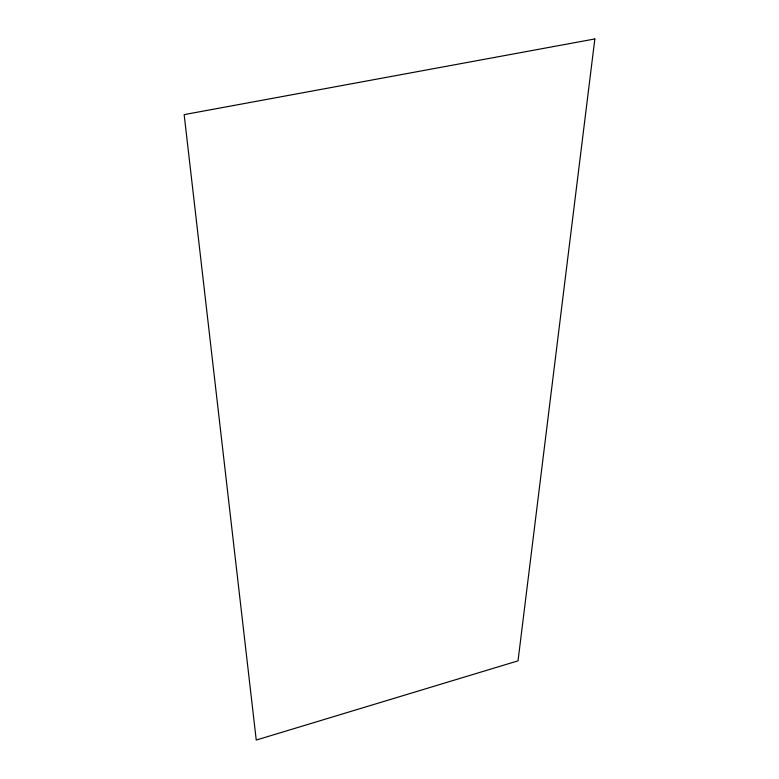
<?xml version="1.0" encoding="UTF-8"?>
<svg xmlns="http://www.w3.org/2000/svg" width="779" height="779" viewBox="0 0 779 779"><rect width="100%" height="100%" fill="white"/><g stroke="black" fill="none" stroke-linecap="round" stroke-linejoin="round"><path stroke-width="1.17" d="M594.844 38.95L518.025 660.845L256.242 740.05L184.156 114.62L594.844 38.95"/></g></svg>
